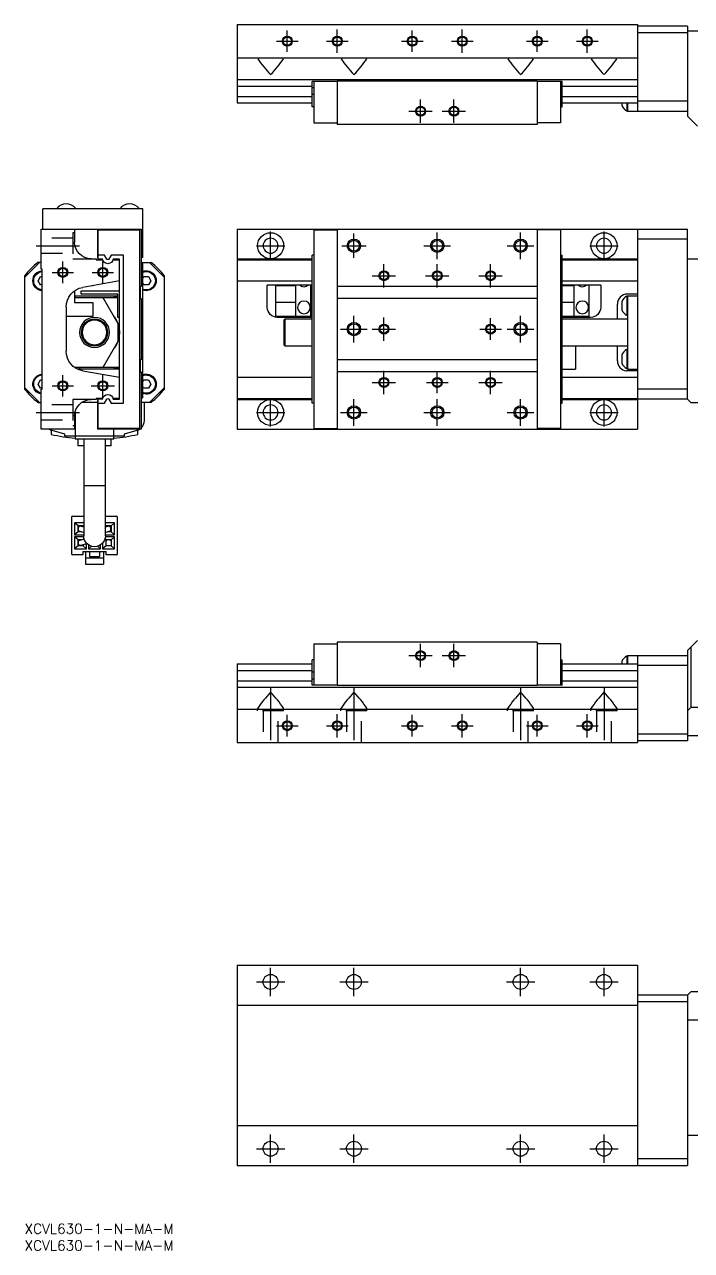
# Model space of a CAD drawing. Extents: x 0 to 479, y -8 to 365.
# Drawn here: x 0 to 200.1, y -8 to 359.5 of the extents above; entities that cross this region are included whole.
import ezdxf

# ---------------------------------------------------------------- set-up
doc = ezdxf.new("R2010")
doc.units = 0
doc.header["$LTSCALE"] = 0.5
doc.linetypes.add('CENTER', pattern=[50.8, 31.75, -6.35, 6.35, -6.35])
doc.linetypes.add('DASHED', pattern=[19.05, 12.7, -6.35])
for name, color, linetype in [('MSM_CENTER', 1, 'CENTER'), ('MSM_CONTINUOUS', 7, 'CONTINUOUS'), ('MSM_DASHED', 4, 'DASHED'), ('MSM_NARROW', 5, 'CONTINUOUS'), ('MSM_PART_NUMBER', 7, 'CONTINUOUS')]:
    doc.layers.add(name, color=color, linetype=linetype)
doc.styles.get("Standard").update_dxf_attribs({"font": 'txt.shx', "height": 3, "bigfont": 'bigfont.shx'})

msp = doc.modelspace()

# ---------------------------------------------------------------- linework, layer by layer
at = {"layer": 'MSM_CENTER'}
for p, q in [((78.83, 351.31), (78.83, 357.76)), ((93.83, 351.04), (93.83, 358.04)), ((116.33, 351.31), (116.33, 357.76)), ((131.33, 351.04), (131.33, 358.04)), ((153.83, 351.31), (153.83, 357.76)), ((168.83, 351.04), (168.83, 358.04)), ((75.6, 354.54), (82.05, 354.54)), ((90.6, 354.54), (97.05, 354.54)), ((113.1, 354.54), (119.55, 354.54)), ((128.1, 354.54), (134.55, 354.54)), ((150.6, 354.54), (157.05, 354.54)), ((165.6, 354.54), (172.05, 354.54)), ((118.83, 330.04), (118.83, 337.04)), ((128.83, 330.04), (128.83, 337.04)), ((115.33, 333.54), (122.33, 333.54)), ((125.33, 333.54), (132.33, 333.54)), ((73.83, 288.98), (73.83, 297.48)), ((98.83, 289.61), (98.83, 296.85)), ((123.83, 289.23), (123.83, 297.23)), ((148.83, 289.23), (148.83, 297.23)), ((173.83, 288.98), (173.83, 297.48)), ((3.5, 293.23), (16.5, 293.23)), ((69.58, 293.23), (78.08, 293.23)), ((95.2, 293.23), (102.45, 293.23)), ((119.83, 293.23), (127.83, 293.23)), ((144.83, 293.23), (152.83, 293.23)), ((169.58, 293.23), (178.08, 293.23)), ((11.5, 282), (11.5, 288.46)), ((23.5, 282), (23.5, 288.46)), ((107.83, 280.73), (107.83, 287.73)), ((123.83, 280.73), (123.83, 287.73)), ((139.83, 280.73), (139.83, 287.73)), ((8.27, 285.23), (14.73, 285.23)), ((20.27, 285.23), (26.73, 285.23)), ((104.33, 284.23), (111.33, 284.23)), ((120.33, 284.23), (127.33, 284.23)), ((136.33, 284.23), (143.33, 284.23)), ((98.83, 264.23), (98.83, 272.23)), ((148.83, 264.23), (148.83, 272.23)), ((107.83, 264.73), (107.83, 271.73)), ((139.83, 265), (139.83, 271.46)), ((94.83, 268.23), (102.83, 268.23)), ((104.33, 268.23), (111.33, 268.23)), ((136.6, 268.23), (143.05, 268.23)), ((144.83, 268.23), (152.83, 268.23)), ((11.5, 248), (11.5, 254.46)), ((23.5, 247.73), (23.5, 254.73)), ((107.83, 248.73), (107.83, 255.73)), ((123.83, 249), (123.83, 255.46)), ((139.83, 248.73), (139.83, 255.73)), ((8.27, 251.23), (14.73, 251.23)), ((20, 251.23), (27, 251.23)), ((104.33, 252.23), (111.33, 252.23)), ((120.6, 252.23), (127.05, 252.23)), ((136.33, 252.23), (143.33, 252.23)), ((73.83, 238.98), (73.83, 247.48)), ((98.83, 239.23), (98.83, 247.23)), ((123.83, 239.23), (123.83, 247.23)), ((148.83, 239.23), (148.83, 247.23)), ((173.83, 238.98), (173.83, 247.48)), ((3.5, 243.23), (16.5, 243.23)), ((69.58, 243.23), (78.08, 243.23)), ((94.83, 243.23), (102.83, 243.23)), ((119.83, 243.23), (127.83, 243.23)), ((144.83, 243.23), (152.83, 243.23)), ((169.58, 243.23), (178.08, 243.23)), ((118.83, 166.83), (118.83, 173.83)), ((128.83, 166.83), (128.83, 173.83)), ((115.33, 170.33), (122.33, 170.33)), ((125.33, 170.33), (132.33, 170.33)), ((73.83, 160.83), (73.83, 142.33)), ((98.83, 160.83), (98.83, 142.33)), ((148.83, 160.83), (148.83, 142.33)), ((173.83, 160.83), (173.83, 142.33)), ((78.83, 146.1), (78.83, 152.56)), ((93.83, 145.83), (93.83, 152.83)), ((116.33, 146.1), (116.33, 152.56)), ((131.33, 145.83), (131.33, 152.83)), ((153.83, 146.1), (153.83, 152.56)), ((168.83, 145.83), (168.83, 152.83)), ((75.6, 149.33), (82.05, 149.33)), ((90.6, 149.33), (97.05, 149.33)), ((113.1, 149.33), (119.55, 149.33)), ((128.1, 149.33), (134.55, 149.33)), ((150.6, 149.33), (157.05, 149.33)), ((165.6, 149.33), (172.05, 149.33)), ((73.83, 68.25), (73.83, 76.75)), ((98.83, 68.25), (98.83, 76.75)), ((148.83, 68.25), (148.83, 76.75)), ((173.83, 68.25), (173.83, 76.75)), ((69.58, 72.5), (78.08, 72.5)), ((94.58, 72.5), (103.08, 72.5)), ((144.58, 72.5), (153.08, 72.5)), ((169.58, 72.5), (178.08, 72.5)), ((73.83, 18.25), (73.83, 26.75)), ((98.83, 18.25), (98.83, 26.75)), ((148.83, 18.25), (148.83, 26.75)), ((173.83, 18.25), (173.83, 26.75)), ((69.58, 22.5), (78.08, 22.5)), ((94.58, 22.5), (103.08, 22.5)), ((144.58, 22.5), (153.08, 22.5)), ((169.58, 22.5), (178.08, 22.5))]:
    msp.add_line(p, q, dxfattribs=at)
at = {"layer": 'MSM_CONTINUOUS'}
for p, q in [((63.83, 359.54), (183.83, 359.54)), ((63.83, 359.54), (63.83, 336.04)), ((183.83, 359.54), (183.83, 333.54)), ((198.83, 359.04), (183.83, 359.04)), ((198.83, 357.04), (183.83, 357.04)), ((198.83, 359.04), (198.83, 332.04)), ((203.33, 357.54), (198.83, 357.54)), ((63.83, 349.54), (183.83, 349.54)), ((63.83, 343.04), (183.83, 343.04)), ((93.83, 342.44), (86.33, 342.44)), ((86.33, 334.84), (86.33, 342.44)), ((86.83, 342.44), (86.83, 330.04)), ((93.83, 342.54), (93.83, 329.54)), ((153.83, 342.54), (93.83, 342.54)), ((153.83, 342.54), (153.83, 329.54)), ((161.33, 342.44), (153.83, 342.44)), ((160.83, 342.44), (160.83, 330.04)), ((161.33, 334.84), (161.33, 342.44)), ((63.83, 341.07), (86.33, 341.07)), ((86.83, 340.56), (86.33, 340.56)), ((86.83, 338.51), (86.33, 338.51)), ((160.83, 340.56), (161.33, 340.56)), ((160.83, 338.51), (161.33, 338.51)), ((161.33, 341.07), (183.83, 341.07)), ((63.83, 338), (86.33, 338)), ((63.83, 336.04), (86.33, 336.04)), ((86.83, 334.84), (86.33, 334.84)), ((160.83, 334.84), (161.33, 334.84)), ((161.33, 338), (183.83, 338)), ((161.33, 336.04), (183.83, 336.04)), ((179.18, 336.04), (179.18, 335.33)), ((180.63, 336.04), (180.63, 333.68)), ((180.83, 336.04), (180.83, 333.54)), ((198.83, 336.54), (183.83, 336.54)), ((180.63, 333.68), (180.83, 333.68)), ((180.83, 333.54), (198.83, 333.54)), ((201.83, 329.04), (198.83, 332.04)), ((86.83, 330.04), (93.83, 330.04)), ((153.83, 329.54), (93.83, 329.54)), ((160.83, 330.04), (153.83, 330.04)), ((5.5, 298.23), (5.5, 304.23)), ((35.5, 304.23), (5.5, 304.23)), ((9.65, 304.39), (15.35, 304.39)), ((9.65, 304.39), (9.65, 304.23)), ((15.35, 304.23), (15.35, 304.39)), ((28.65, 304.39), (34.35, 304.39)), ((28.65, 304.39), (28.65, 304.23)), ((34.35, 304.23), (34.35, 304.39)), ((35.5, 289.73), (35.5, 304.23)), ((5, 298.23), (35, 298.23)), ((5, 286.23), (5, 298.23)), ((15, 298.23), (15, 294.33)), ((22, 289.63), (22, 298.23)), ((22.1, 289.23), (22.1, 298.03)), ((22.1, 298.03), (34.5, 298.03)), ((34.5, 298.03), (34.5, 238.43)), ((35, 298.23), (35, 281.03)), ((63.83, 298.23), (63.83, 238.23)), ((63.83, 298.23), (198.83, 298.23)), ((86.83, 298.03), (93.83, 298.03)), ((86.83, 298.03), (86.83, 238.43)), ((93.83, 298.23), (93.83, 238.23)), ((153.83, 298.23), (153.83, 238.23)), ((160.83, 298.03), (153.83, 298.03)), ((160.83, 298.03), (160.83, 238.43)), ((183.83, 298.23), (183.83, 238.23)), ((198.83, 247.23), (198.83, 298.23)), ((198.83, 295.23), (183.83, 295.23)), ((23.97, 290.43), (22.1, 290.43)), ((24.66, 289.23), (23.97, 290.43)), ((26.02, 290.43), (25.34, 289.23)), ((29.7, 290.43), (26.02, 290.43)), ((29.7, 246.03), (29.7, 290.43)), ((86.33, 246.03), (86.33, 290.43)), ((86.83, 290.43), (86.33, 290.43)), ((160.83, 290.43), (161.33, 290.43)), ((161.33, 246.03), (161.33, 290.43)), ((4.5, 288.23), (0, 283.73)), ((5, 288.23), (4.03, 288.23)), ((20, 289.33), (21.5, 289.33)), ((21.5, 289.33), (21.5, 289.03)), ((21.5, 289.03), (23.46, 289.03)), ((22.1, 289.63), (22, 289.63)), ((23.42, 289.23), (22.1, 289.23)), ((26.54, 289.03), (28.5, 289.03)), ((28.5, 289.23), (26.58, 289.23)), ((28.5, 247.23), (28.5, 289.23)), ((35.5, 289.73), (35, 289.73)), ((35, 288.23), (37.97, 288.23)), ((35.5, 287.73), (35, 288.23)), ((35.5, 247.73), (35.5, 287.73)), ((42, 283.73), (37.5, 288.23)), ((63.83, 289.33), (86.33, 289.33)), ((63.83, 289.03), (86.33, 289.03)), ((161.33, 289.33), (183.83, 289.33)), ((161.33, 289.03), (183.83, 289.03)), ((223.83, 289.23), (198.83, 289.23)), ((0, 284.2), (0, 250.26)), ((4.06, 282.73), (4.78, 283.98)), ((4.78, 283.98), (5.3, 283.98)), ((5.3, 286.23), (5, 286.23)), ((5.3, 250.23), (5.3, 286.23)), ((35.5, 283.49), (35.78, 283.98)), ((35.78, 283.98), (37.22, 283.98)), ((37.22, 283.98), (37.94, 282.73)), ((42, 250.26), (42, 284.2)), ((4.78, 281.48), (4.06, 282.73)), ((5.3, 281.48), (4.78, 281.48)), ((15, 279.69), (15, 276.23)), ((17, 279.73), (28.5, 279.73)), ((17, 278.73), (17, 279.73)), ((28.5, 282.67), (17.46, 280.73)), ((20.5, 281.23), (20.29, 281.23)), ((20.5, 281.26), (20.5, 281.23)), ((35, 281.03), (34.65, 281.03)), ((34.65, 281.03), (34.65, 277.43)), ((35.78, 281.48), (35.5, 281.96)), ((37.22, 281.48), (35.78, 281.48)), ((37.94, 282.73), (37.22, 281.48)), ((63.83, 282.67), (86.33, 282.67)), ((86.33, 281.35), (72.83, 281.35)), ((72.83, 274.73), (72.83, 281.35)), ((75.33, 281.35), (75.33, 272.03)), ((81.33, 281.23), (75.33, 281.23)), ((81.33, 281.35), (81.33, 272.03)), ((85.83, 281.35), (85.83, 272.03)), ((153.83, 281.03), (93.83, 281.03)), ((161.33, 282.67), (183.83, 282.67)), ((172.83, 281.35), (161.33, 281.35)), ((164.83, 281.23), (161.33, 281.23)), ((164.83, 281.35), (164.83, 272.03)), ((169.33, 281.35), (169.33, 272.03)), ((172.83, 281.35), (172.83, 274.73)), ((15, 278.23), (28, 278.23)), ((15, 276.23), (20.5, 276.23)), ((15.05, 277.73), (28, 277.73)), ((28, 278.73), (17, 278.73)), ((20.5, 276.23), (20.5, 272.03)), ((23.5, 277.73), (28, 269.93)), ((28, 271.73), (28, 278.73)), ((34.65, 277.43), (35, 277.43)), ((35, 277.43), (35, 259.03)), ((81.33, 276.23), (75.33, 276.23)), ((153.83, 277.43), (93.83, 277.43)), ((164.83, 276.23), (161.33, 276.23)), ((177.83, 271.23), (177.83, 275.72)), ((179.18, 276.44), (179.18, 274.02)), ((180.63, 278.09), (180.63, 272.37)), ((180.83, 278.09), (180.63, 278.09)), ((183.83, 278.72), (180.83, 278.72)), ((180.83, 278.23), (183.83, 278.23)), ((180.83, 278.23), (180.83, 256.23)), ((12.5, 274.82), (12.5, 261.64)), ((20.5, 272.03), (12.5, 272.03)), ((85.83, 272.03), (75.33, 272.03)), ((169.33, 272.03), (161.33, 272.03)), ((180.63, 272.37), (180.83, 272.37)), ((28.5, 271.73), (28, 271.73)), ((28, 269.93), (28, 264.52)), ((86.33, 271.73), (75.83, 271.73)), ((78.13, 271.23), (77.83, 270.93)), ((77.83, 270.93), (77.83, 263.53)), ((78.13, 271.23), (78.13, 263.23)), ((86.33, 271.23), (78.13, 271.23)), ((169.83, 271.73), (161.33, 271.73)), ((180.83, 271.23), (161.33, 271.23)), ((28, 264.52), (23.5, 256.73)), ((77.83, 263.53), (78.13, 263.23)), ((78.13, 263.23), (86.33, 263.23)), ((161.33, 263.23), (180.83, 263.23)), ((165.33, 263.23), (165.33, 256.23)), ((177.83, 258.72), (177.83, 263.23)), ((180.63, 262.09), (180.63, 256.37)), ((180.83, 262.09), (180.63, 262.09)), ((34.65, 259.03), (34.65, 255.43)), ((35, 259.03), (34.65, 259.03)), ((153.83, 259.03), (93.83, 259.03)), ((179.18, 260.44), (179.18, 258.02)), ((28.5, 256.73), (15.05, 256.73)), ((28.5, 256.23), (16.05, 256.23)), ((16.5, 256.73), (16.5, 256.23)), ((17.46, 255.73), (28.5, 253.78)), ((34.65, 255.43), (35, 255.43)), ((35, 255.43), (35, 238.23)), ((63.83, 253.78), (86.33, 253.78)), ((153.83, 255.43), (93.83, 255.43)), ((161.33, 256.23), (165.33, 256.23)), ((161.33, 253.78), (183.83, 253.78)), ((180.63, 256.37), (180.83, 256.37)), ((180.83, 256.23), (183.83, 256.23)), ((183.83, 255.72), (180.83, 255.72)), ((0, 250.73), (4.5, 246.23)), ((4.06, 251.73), (4.78, 252.98)), ((4.78, 250.48), (4.06, 251.73)), ((4.78, 252.98), (5.3, 252.98)), ((5.3, 250.48), (4.78, 250.48)), ((5, 238.23), (5, 250.23)), ((5, 250.23), (5.3, 250.23)), ((35.5, 252.49), (35.78, 252.98)), ((35.78, 250.48), (35.5, 250.96)), ((35.78, 252.98), (37.22, 252.98)), ((37.22, 250.48), (35.78, 250.48)), ((37.22, 252.98), (37.94, 251.73)), ((37.94, 251.73), (37.22, 250.48)), ((37.5, 246.23), (42, 250.73)), ((198.83, 250.23), (183.83, 250.23)), ((21.5, 247.13), (20, 247.13)), ((23.46, 247.43), (21.5, 247.43)), ((21.5, 247.43), (21.5, 247.13)), ((23.42, 247.23), (21.5, 247.23)), ((22, 238.23), (22, 246.83)), ((22, 246.83), (22.1, 246.83)), ((22.1, 238.43), (22.1, 247.23)), ((23.97, 246.03), (24.66, 247.22)), ((25.34, 247.22), (26.02, 246.03)), ((28.5, 247.43), (26.54, 247.43)), ((26.58, 247.23), (28.5, 247.23)), ((28.2, 247.43), (28, 247.23)), ((35, 247.23), (35.5, 247.73)), ((63.83, 247.43), (86.33, 247.43)), ((63.83, 247.13), (86.33, 247.13)), ((161.33, 247.43), (183.83, 247.43)), ((161.33, 247.13), (183.83, 247.13)), ((198.83, 247.23), (183.83, 247.23)), ((198.83, 247.23), (199.83, 246.23)), ((4.03, 246.23), (5, 246.23)), ((15.22, 243.58), (15.22, 236.23)), ((22, 246.23), (17.14, 246.23)), ((17.14, 246.23), (17.14, 246.23)), ((22.1, 246.03), (23.97, 246.03)), ((26.02, 246.03), (29.7, 246.03)), ((37.97, 246.23), (35, 246.23)), ((36, 240.81), (36, 246.23)), ((86.83, 246.03), (86.33, 246.03)), ((160.83, 246.03), (161.33, 246.03)), ((199.83, 246.23), (223.73, 246.23)), ((15, 242.13), (15, 238.23)), ((15, 238.23), (5, 238.23)), ((8, 237.98), (8, 236.66)), ((8.17, 237.92), (12, 236.83)), ((12, 236.83), (12, 236.23)), ((12, 236.23), (30, 236.23)), ((15.18, 236.23), (15.18, 235.23)), ((26.82, 235.23), (15.18, 235.23)), ((16, 235.23), (16, 233.23)), ((17.75, 235.23), (17.75, 206.23)), ((35, 238.23), (22, 238.23)), ((34.5, 238.43), (22.1, 238.43)), ((24.25, 206.23), (24.25, 235.23)), ((26, 233.23), (26, 235.23)), ((26.78, 236.23), (26.78, 238.23)), ((26.82, 235.23), (26.82, 236.23)), ((30, 236.83), (33.83, 237.92)), ((30, 236.23), (30, 236.83)), ((34, 236.66), (34, 237.98)), ((63.83, 238.23), (183.83, 238.23)), ((86.83, 238.43), (93.83, 238.43)), ((160.83, 238.43), (153.83, 238.43)), ((17.75, 233.23), (16, 233.23)), ((26, 233.23), (24.25, 233.23)), ((24.25, 221.23), (17.75, 221.23)), ((14.1, 211.83), (14.1, 200.83)), ((14.4, 212.13), (17.75, 212.13)), ((17.75, 210.13), (15, 210.13)), ((15, 210.13), (15, 206.58)), ((16.05, 209.23), (15, 210.13)), ((24.25, 212.13), (27.6, 212.13)), ((27, 210.13), (24.25, 210.13)), ((25.95, 209.23), (27, 210.13)), ((27, 206.58), (27, 210.13)), ((27.9, 200.83), (27.9, 211.83)), ((16.05, 207.48), (15, 206.58)), ((15, 206.58), (17.75, 206.58)), ((17.76, 205.98), (15, 205.98)), ((15, 205.98), (15, 202.33)), ((16.05, 205.03), (15, 205.98)), ((16.05, 207.48), (16.05, 209.23)), ((17.55, 209.23), (16.05, 209.23)), ((16.05, 208.85), (16.42, 209.23)), ((17.11, 207.48), (16.05, 207.48)), ((16.59, 207.63), (17.75, 207.29)), ((17.75, 208.85), (17.01, 209.07)), ((17.17, 209.23), (17.46, 208.94)), ((17.55, 209.23), (17.75, 209.4)), ((17.55, 208.91), (17.55, 209.23)), ((27, 205.98), (24.24, 205.98)), ((24.45, 209.23), (24.25, 209.4)), ((24.99, 209.07), (24.25, 208.85)), ((24.25, 207.29), (25.41, 207.63)), ((24.25, 206.58), (27, 206.58)), ((24.45, 209.23), (24.45, 208.91)), ((25.95, 209.23), (24.45, 209.23)), ((24.54, 208.94), (24.82, 209.23)), ((25.95, 207.48), (24.89, 207.48)), ((25.57, 209.23), (25.95, 208.85)), ((25.95, 209.23), (25.95, 207.48)), ((25.95, 207.48), (27, 206.58)), ((25.95, 205.03), (27, 205.98)), ((27, 202.33), (27, 205.98)), ((16.05, 203.28), (15, 202.33)), ((15, 202.33), (18.6, 202.33)), ((16.05, 203.28), (16.05, 205.03)), ((17.14, 205.03), (16.05, 205.03)), ((16.05, 204.65), (16.42, 205.03)), ((17.55, 203.28), (16.05, 203.28)), ((17.9, 205.24), (16.6, 204.87)), ((17, 203.43), (18.72, 203.91)), ((17.55, 203.58), (17.55, 203.28)), ((17.55, 203.28), (18.6, 202.33)), ((17.73, 205.19), (17.88, 205.32)), ((18.6, 202.33), (18.6, 203.88)), ((19.2, 203.52), (19.2, 202.33)), ((20.07, 203.11), (19.2, 202.33)), ((19.2, 202.33), (22.8, 202.33)), ((21.93, 203.11), (22.8, 202.33)), ((22.8, 202.33), (22.8, 203.52)), ((23.4, 204.04), (23.4, 202.33)), ((24.45, 203.28), (23.4, 202.33)), ((23.4, 202.33), (27, 202.33)), ((24.45, 205.03), (24.12, 205.32)), ((24.45, 203.28), (24.45, 205.03)), ((25.95, 205.03), (24.45, 205.03)), ((24.45, 204.65), (24.82, 205.03)), ((25.95, 203.28), (24.45, 203.28)), ((25.57, 205.03), (25.95, 204.65)), ((25.95, 205.03), (25.95, 203.28)), ((25.95, 203.28), (27, 202.33)), ((17.5, 200.53), (14.4, 200.53)), ((17.5, 201.53), (24.5, 201.53)), ((17.5, 201.53), (17.5, 200.53)), ((18.3, 201.53), (18.3, 197.73)), ((18.3, 199.64), (23.7, 199.64)), ((19.5, 201.53), (19.5, 200.03)), ((19.5, 200.03), (22.5, 200.03)), ((22.5, 201.53), (22.5, 200.03)), ((23.7, 201.53), (23.7, 197.73)), ((24.5, 200.53), (24.5, 201.53)), ((27.6, 200.53), (24.5, 200.53)), ((18.3, 197.73), (23.7, 197.73)), ((86.83, 173.83), (93.83, 173.83)), ((86.83, 173.83), (86.83, 161.43)), ((153.83, 174.33), (93.83, 174.33)), ((93.83, 174.33), (93.83, 161.33)), ((153.83, 174.33), (153.83, 161.33)), ((160.83, 173.83), (153.83, 173.83)), ((160.83, 173.83), (160.83, 161.43)), ((198.83, 171.83), (201.83, 174.83)), ((199.83, 172.83), (199.83, 154.83)), ((180.63, 170.19), (180.63, 167.83)), ((180.83, 170.19), (180.63, 170.19)), ((180.83, 170.33), (198.83, 170.33)), ((180.83, 170.33), (180.83, 167.83)), ((183.83, 170.33), (183.83, 144.33)), ((198.83, 171.83), (198.83, 144.83)), ((63.83, 167.83), (63.83, 144.33)), ((63.83, 167.83), (86.33, 167.83)), ((63.83, 165.87), (86.33, 165.87)), ((86.83, 169.03), (86.33, 169.03)), ((86.33, 161.43), (86.33, 169.03)), ((160.83, 169.03), (161.33, 169.03)), ((161.33, 161.43), (161.33, 169.03)), ((161.33, 167.83), (183.83, 167.83)), ((161.33, 165.87), (183.83, 165.87)), ((179.18, 168.54), (179.18, 167.83)), ((198.83, 167.33), (183.83, 167.33)), ((63.83, 162.79), (86.33, 162.79)), ((86.83, 165.36), (86.33, 165.36)), ((86.83, 163.31), (86.33, 163.31)), ((160.83, 165.36), (161.33, 165.36)), ((160.83, 163.31), (161.33, 163.31)), ((161.33, 162.79), (183.83, 162.79)), ((63.83, 160.83), (183.83, 160.83)), ((93.83, 161.43), (86.33, 161.43)), ((153.83, 161.33), (93.83, 161.33)), ((161.33, 161.43), (153.83, 161.43)), ((69.93, 154.46), (69.95, 154.57)), ((70.08, 154.33), (69.93, 154.46)), ((77.57, 154.33), (77.73, 154.46)), ((77.73, 154.46), (77.7, 154.57)), ((94.93, 154.46), (94.95, 154.57)), ((95.08, 154.33), (94.93, 154.46)), ((102.57, 154.33), (102.73, 154.46)), ((102.73, 154.46), (102.7, 154.57)), ((144.93, 154.46), (144.95, 154.57)), ((145.08, 154.33), (144.93, 154.46)), ((152.57, 154.33), (152.73, 154.46)), ((152.73, 154.46), (152.7, 154.57)), ((169.93, 154.46), (169.95, 154.57)), ((170.08, 154.33), (169.93, 154.46)), ((177.57, 154.33), (177.73, 154.46)), ((177.73, 154.46), (177.7, 154.57)), ((198.83, 153.83), (199.83, 154.83)), ((223.73, 154.83), (199.83, 154.83)), ((63.83, 154.33), (183.83, 154.33)), ((63.83, 144.33), (183.83, 144.33)), ((198.83, 146.83), (183.83, 146.83)), ((198.83, 144.83), (183.83, 144.83)), ((223.73, 146.33), (198.83, 146.33)), ((63.83, 77.5), (183.83, 77.5)), ((63.83, 77.5), (63.83, 17.5)), ((183.83, 77.5), (183.83, 17.5)), ((198.83, 68.5), (183.83, 68.5)), ((198.83, 66.5), (183.83, 66.5)), ((198.83, 68.5), (199.83, 69.5)), ((198.83, 68.5), (198.83, 17.5)), ((223.73, 69.5), (199.83, 69.5)), ((63.83, 65.5), (183.83, 65.5)), ((223.73, 61), (198.83, 61)), ((63.83, 29.5), (183.83, 29.5)), ((223.83, 26.5), (198.83, 26.5)), ((198.83, 19.5), (183.83, 19.5)), ((63.83, 17.5), (198.83, 17.5))]:
    msp.add_line(p, q, dxfattribs=at)
for centre, radius in [((78.83, 354.54), 1.23), ((93.83, 354.54), 1.23), ((116.33, 354.54), 1.23), ((131.33, 354.54), 1.23), ((153.83, 354.54), 1.23), ((168.83, 354.54), 1.23), ((118.83, 333.54), 1.23), ((128.83, 333.54), 1.23), ((73.83, 293.23), 3.9), ((98.83, 293.23), 1.62), ((123.83, 293.23), 1.62), ((148.83, 293.23), 1.62), ((173.83, 293.23), 3.9), ((11.5, 285.23), 1.23), ((23.5, 285.23), 1.23), ((107.83, 284.23), 1.23), ((123.83, 284.23), 1.23), ((139.83, 284.23), 1.23), ((98.83, 268.23), 1.62), ((107.83, 268.23), 1.23), ((139.83, 268.23), 1.23), ((148.83, 268.23), 1.62), ((11.5, 251.23), 1.23), ((23.5, 251.23), 1.23), ((107.83, 252.23), 1.23), ((123.83, 252.23), 1.23), ((139.83, 252.23), 1.23), ((73.83, 243.23), 3.9), ((173.83, 243.23), 3.9), ((98.83, 243.23), 1.62), ((123.83, 243.23), 1.62), ((148.83, 243.23), 1.62), ((118.83, 170.33), 1.23), ((128.83, 170.33), 1.23), ((78.83, 149.33), 1.23), ((93.83, 149.33), 1.23), ((116.33, 149.33), 1.23), ((131.33, 149.33), 1.23), ((153.83, 149.33), 1.23), ((168.83, 149.33), 1.23), ((73.83, 72.5), 2.25), ((98.83, 72.5), 2.25), ((148.83, 72.5), 2.25), ((173.83, 72.5), 2.25), ((73.83, 22.5), 2.25), ((98.83, 22.5), 2.25), ((148.83, 22.5), 2.25), ((173.83, 22.5), 2.25)]:
    msp.add_circle(centre, radius, dxfattribs=at)
at = {"layer": 'MSM_CONTINUOUS', "extrusion": (0, 0, -1)}
for centre, radius in [((-73.83, 293.23), 2.25), ((-173.83, 293.23), 2.25), ((-83.83, 274.73), 1.9), ((-167.33, 274.73), 1.9), ((-21, 267.23), 4.5), ((-21, 267.23), 4), ((-21, 267.23), 3.7), ((-73.83, 243.23), 2.25), ((-173.83, 243.23), 2.25)]:
    msp.add_circle(centre, radius, dxfattribs=at)
at = {"layer": 'MSM_CONTINUOUS'}
for centre, radius, start, end in [((100.2, 369.99), 36.66, 214.3736, 223.9772), ((47.45, 369.99), 36.66, 316.0228, 325.6264), ((125.2, 369.99), 36.66, 214.3736, 223.9772), ((72.45, 369.99), 36.66, 316.0228, 325.6264), ((175.2, 369.99), 36.66, 214.3736, 223.9772), ((122.45, 369.99), 36.66, 316.0228, 325.6264), ((200.2, 369.99), 36.66, 214.3736, 223.9772), ((147.45, 369.99), 36.66, 316.0228, 325.6264), ((182.2, 336.52), 3.25, 201.5574, 241.0598), ((12.5, 302.03), 3.7, 90, 140.3692), ((12.5, 302.03), 3.7, 39.6308, 90), ((31.5, 302.03), 3.7, 90, 140.3692), ((31.5, 302.03), 3.7, 39.6308, 90), ((21, 267.23), 27, 128.9424, 141.0576), ((21, 267.23), 27, 38.9424, 51.0576), ((180.83, 275.72), 3, 90, 180), ((182.2, 275.24), 3.25, 118.9402, 158.4426), ((182.2, 275.21), 3.25, 201.5574, 241.0598), ((182.2, 259.24), 3.25, 118.9402, 158.4426), ((180.83, 258.72), 3, 180, 265.3245), ((182.2, 259.21), 3.25, 201.5574, 241.0598), ((21, 267.23), 27, 218.9424, 231.0576), ((21, 267.23), 27, 308.9424, 321.0576), ((33, 240.81), 3, 311.8103, 0), ((9, 240.81), 3, 239.3478, 254.0042), ((21, 295.23), 60, 257.4867, 264.4336), ((21, 295.23), 60, 275.5664, 282.5133), ((33, 240.81), 3, 285.9958, 300.6522), ((14.4, 211.83), 0.3, 90, 180), ((27.6, 211.83), 0.3, 0, 90), ((16.8, 208.35), 0.75, 73.4791, 253.4791), ((25.2, 208.35), 0.75, 286.5209, 106.5209), ((16.8, 204.15), 0.75, 105.6242, 285.6242), ((14.4, 200.83), 0.3, 180, 270), ((27.6, 200.83), 0.3, 270, 0), ((182.2, 167.35), 3.25, 118.9402, 158.4426), ((100.2, 133.88), 36.66, 136.0228, 145.6264), ((47.45, 133.88), 36.66, 34.3736, 43.9772), ((125.2, 133.88), 36.66, 136.0228, 145.6264), ((72.45, 133.88), 36.66, 34.3736, 43.9772), ((175.2, 133.88), 36.66, 136.0228, 145.6264), ((122.45, 133.88), 36.66, 34.3736, 43.9772), ((200.2, 133.88), 36.66, 136.0228, 145.6264), ((147.45, 133.88), 36.66, 34.3736, 43.9772)]:
    msp.add_arc(centre, radius, start, end, dxfattribs=at)
at = {"layer": 'MSM_CONTINUOUS', "extrusion": (0, 0, -1)}
for centre, radius, start, end in [((-20, 294.33), 5, 270, 0), ((-25, 289.43), 1.59, 187.2353, 352.7647), ((-25, 289.43), 0.388, 209.9865, 330.0135), ((-5.5, 282.73), 3, 273.8226, 86.1774), ((-5.5, 282.73), 2.75, 274.1706, 85.8294), ((-36.5, 282.73), 3, 70.5288, 289.4712), ((-36.5, 282.73), 2.75, 68.6763, 291.3237), ((-18.5, 274.82), 6, 0, 80), ((-83.83, 282.73), 1.9, 226.3793, 313.6207), ((-167.33, 282.73), 1.9, 226.3793, 313.6207), ((-14, 275.23), 2.86, 110.4659, 119.0583), ((-18.05, 272.53), 6, 59.4911, 60.0438), ((-28, 275.23), 2.86, 60.9417, 90), ((-75.83, 274.73), 3, 270, 0), ((-169.83, 274.73), 3, 180, 270), ((-21, 267.23), 7.5, 141.3733, 218.6267), ((-18.5, 261.64), 6, 280, 0), ((-5.5, 251.73), 3, 279.5941, 86.1774), ((-5.5, 251.73), 2.75, 280.4757, 85.8294), ((-18.5, 261.7), 6, 294.0962, 303.9498), ((-14, 259.23), 2.86, 243.9703, 245.3117), ((-28, 259.23), 2.86, 259.9315, 299.0583), ((-36.5, 251.73), 3, 70.5288, 289.4712), ((-36.5, 251.73), 2.75, 68.6763, 291.3237), ((-180.83, 258.72), 3, 270, 274.6755), ((-20, 242.13), 5, 0, 90), ((-25, 247.03), 1.59, 7.2353, 172.7647), ((-25, 247.03), 0.388, 29.9865, 150.0135), ((-21, 206.23), 3.25, 180, 360)]:
    msp.add_arc(centre, radius, start, end, dxfattribs=at)
at = {"layer": 'MSM_DASHED'}
for p, q in [((14.5, 295.48), (5, 295.48)), ((14.5, 297.13), (14.5, 289.33)), ((15, 297.13), (14.5, 297.13)), ((5, 290.98), (14.5, 290.98)), ((14.5, 289.33), (20, 289.33)), ((14.5, 247.13), (14.5, 239.33)), ((20, 247.13), (14.5, 247.13)), ((14.5, 245.48), (5, 245.48)), ((5, 240.98), (14.5, 240.98)), ((14.5, 239.33), (15, 239.33)), ((69.93, 153.83), (69.93, 154.46)), ((77.73, 153.83), (77.73, 154.46)), ((94.93, 153.83), (94.93, 154.46)), ((102.73, 153.83), (102.73, 154.46)), ((144.93, 153.83), (144.93, 154.46)), ((152.73, 153.83), (152.73, 154.46)), ((169.93, 153.83), (169.93, 154.46)), ((177.73, 153.83), (177.73, 154.46)), ((77.73, 153.83), (69.93, 153.83)), ((71.58, 153.83), (71.58, 144.33)), ((76.08, 144.33), (76.08, 153.83)), ((102.73, 153.83), (94.93, 153.83)), ((96.58, 153.83), (96.58, 144.33)), ((101.08, 144.33), (101.08, 153.83)), ((152.73, 153.83), (144.93, 153.83)), ((146.58, 153.83), (146.58, 144.33)), ((151.08, 144.33), (151.08, 153.83)), ((177.73, 153.83), (169.93, 153.83)), ((171.58, 153.83), (171.58, 144.33)), ((176.08, 144.33), (176.08, 153.83))]:
    msp.add_line(p, q, dxfattribs=at)
at = {"layer": 'MSM_NARROW'}
for centre, radius in [((78.83, 354.54), 1.5), ((93.83, 354.54), 1.5), ((116.33, 354.54), 1.5), ((131.33, 354.54), 1.5), ((153.83, 354.54), 1.5), ((168.83, 354.54), 1.5), ((118.83, 333.54), 1.5), ((128.83, 333.54), 1.5), ((98.83, 293.23), 2), ((123.83, 293.23), 2), ((148.83, 293.23), 2), ((11.5, 285.23), 1.5), ((23.5, 285.23), 1.5), ((107.83, 284.23), 1.5), ((123.83, 284.23), 1.5), ((139.83, 284.23), 1.5), ((98.83, 268.23), 2), ((107.83, 268.23), 1.5), ((139.83, 268.23), 1.5), ((148.83, 268.23), 2), ((107.83, 252.23), 1.5), ((123.83, 252.23), 1.5), ((139.83, 252.23), 1.5), ((11.5, 251.23), 1.5), ((23.5, 251.23), 1.5), ((98.83, 243.23), 2), ((123.83, 243.23), 2), ((148.83, 243.23), 2), ((118.83, 170.33), 1.5), ((128.83, 170.33), 1.5), ((78.83, 149.33), 1.5), ((93.83, 149.33), 1.5), ((116.33, 149.33), 1.5), ((131.33, 149.33), 1.5), ((153.83, 149.33), 1.5), ((168.83, 149.33), 1.5)]:
    msp.add_circle(centre, radius, dxfattribs=at)

# ---------------------------------------------------------------- texts
at = {"layer": 'MSM_PART_NUMBER'}
for p in [(0, -3), (0, -8)]:
    msp.add_text('XCVL630-1-N-MA-M', height=3, dxfattribs=at).set_placement(p)

doc.saveas('drawing.dxf')
